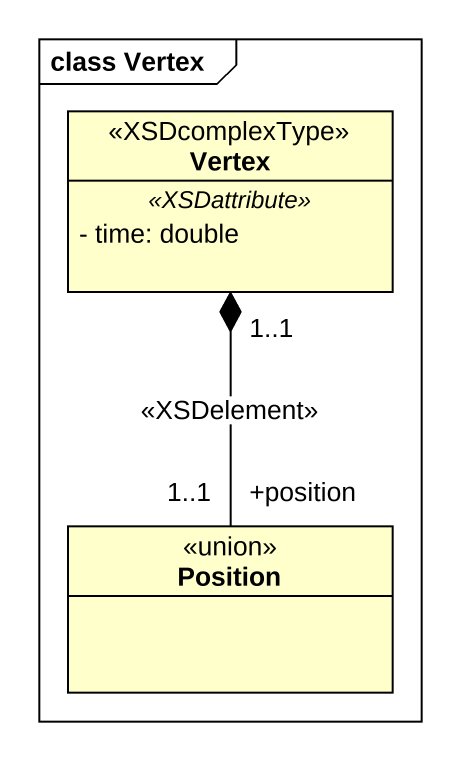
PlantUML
@startuml
mainframe class Vertex
hide circle
hide empty members
skinparam classAttributeIconSize 0
class Vertex <<XSDcomplexType>> {
  .. <<XSDattribute>> ..
  - time: double
}
class Position <<union>>
Vertex "1..1" *-- "+position\n1..1" Position : <<XSDelement>>
@enduml
